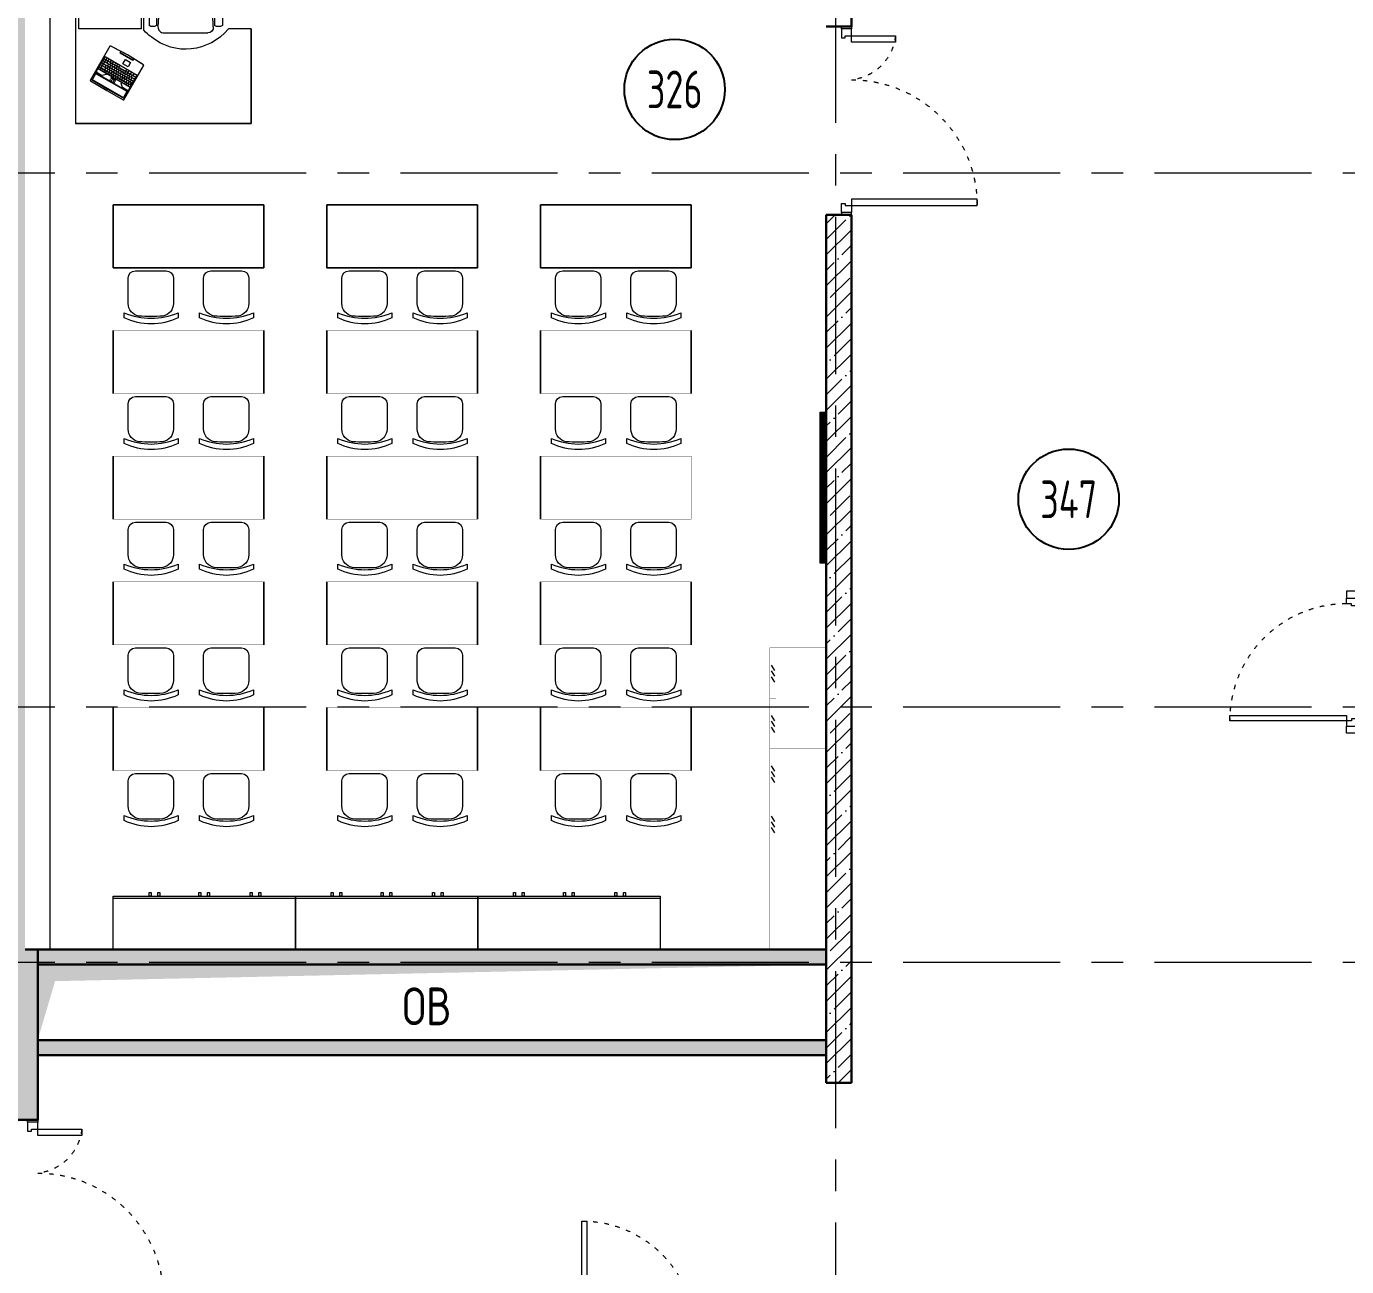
# Model space of a CAD drawing. Header units: millimetres. Extents: x -13407 to 95998, y -2611 to 109495.
# Drawn here: x 6460 to 16965, y 7087 to 16955 of the extents above; entities that cross this region are included whole.
import ezdxf
from ezdxf.enums import TextEntityAlignment as Align

# ---------------------------------------------------------------- set-up
doc = ezdxf.new("R2010")
doc.units = ezdxf.units.MM
doc.linetypes.add('ACAD_ISO03W100', pattern=[30, 12, -18])
doc.linetypes.add('CENTER', pattern=[2, 1.25, -0.25, 0.25, -0.25])
for name, color, linetype, lineweight in [('АР_Двери', 5, 'Continuous', 18), ('АР_Маркер экспликации', 239, 'Continuous', 13), ('АР_Номер помещения', 1, 'Continuous', 25), ('АР_Оси', 193, 'Continuous', 9), ('АР_Перегородки газоблок', 165, 'Continuous', 30), ('АР_Перегородки газоблок_Штрих', 165, 'Continuous', 5), ('АР_Подоконники', 163, 'Continuous', 9), ('АР_Помещения_площадь', 19, 'Continuous', 9), ('АР_Сущ Несущая стена', 202, 'Continuous', 30), ('АР_Штриховка монолит', 250, 'Continuous', 9), ('Спринклеры', 7, 'Continuous', 18), ('ТХ_мебель передв', 250, 'Continuous', 13)]:
    doc.layers.add(name, color=color, linetype=linetype, lineweight=lineweight)
doc.layers.add('АР_Отверстия', color=251, linetype='Continuous')
doc.styles.add('ICOCPEUR', font='isocpeur.ttf')
doc.styles.add('ISOCPEUR', font='isocpeur.ttf', dxfattribs={"width": 0.7})
doc.styles.get("Standard").update_dxf_attribs({"font": 'arial.ttf'})
pattern_1 = [(50, (-58072.46, -55205.68), (215.17805, -18.82564), [22.5, -247.5]), (355, (-58072.46, -55205.68), (-41.6254, 225.65764), [18, -198]), (100.45144, (-58054.53, -55207.25), (173.55265, 206.832), [19.12206, -210.34263]), (46.1842, (-58072.46, -55145.68), (320.1724, -49.6558), [33.75, -371.25]), (96.63564, (-58045.78, -55149.82), (280.3986, 292.2356), [28.6831, -315.5141]), (351.18416, (-58072.46, -55145.68), (280.3986, 292.2356), [27, -297]), (21, (-58042.46, -55160.68), (179.0721, -120.78567), [22.5, -247.5]), (326, (-58042.46, -55160.68), (72.9946, 217.545), [18, -198]), (71.45144, (-58027.54, -55170.75), (252.0667, 96.75935), [19.12206, -210.34263]), (37.5, (-58072.46, -55205.68), (3.647957, 99.868156), [0, -195.6, 0, -201, 0, -198.75]), (7.5, (-58072.46, -55205.68), (78.92086, 118.32351), [0, -114.6, 0, -191.1, 0, -75.75]), (327.5, (-58139.36, -55205.68), (160.14673, -6.76646), [0, -75, 0, -234, 0, -310.5]), (317.5, (-58169.36, -55205.68), (174.95585, 30.0315), [0, -97.5, 0, -155.4, 0, -220.5])]

# ---------------------------------------------------------------- blocks, each defined once
blk = doc.blocks.new('Полуторная_на лестницу')
at = {"color": 253}
for points in [[(75, 80), (75, 1080), (125, 1080), (125, 80)], [(1375, 430), (1375, 80), (1425, 80), (1425, 430)]]:
    blk.add_lwpolyline(points, close=True, dxfattribs=at)
for points in [[(0, 0), (0, 80), (20, 80), (20, 0), (0, 0)], [(20, 80), (20, 0), (90, 0), (90, 30), (75, 30), (75, 80), (20, 80)], [(1480, 80), (1480, 0), (1410, 0), (1410, 30), (1425, 30), (1425, 80), (1480, 80)], [(1500, 0), (1500, 80), (1480, 80), (1480, 0), (1500, 0)]]:
    blk.add_lwpolyline(points, dxfattribs=at)
at = {"color": 253, "linetype": 'ACAD_ISO03W100', "ltscale": 3}
for centre, radius, start, end in [((75, 80), 1000, 0, 90), ((1465, 40), 392, 95.9075, 174.0925)]:
    blk.add_arc(centre, radius, start, end, dxfattribs=at)
blk = doc.blocks.new('*U157')
at = {"color": 253}
blk.add_lwpolyline([(100, 80), (100, 1010), (140, 1010), (140, 80)], close=True, dxfattribs=at)
for points in [[(0, 0), (0, 80), (55, 80), (55, 0), (0, 0)], [(55, 80), (55, 0), (115, 0), (115, 40), (100, 40), (100, 80), (55, 80)], [(1075, 80), (1075, 0), (1015, 0), (1015, 40), (1030, 40), (1030, 80), (1075, 80)], [(1130, 0), (1130, 80), (1075, 80), (1075, 0), (1130, 0)]]:
    blk.add_lwpolyline(points, dxfattribs=at)
at = {"color": 253, "linetype": 'ACAD_ISO03W100', "ltscale": 3}
blk.add_arc((100, 80), 930, 0, 90, dxfattribs=at)
blk = doc.blocks.new('*U236')
at = {"color": 253}
blk.add_lwpolyline([(-100, 80), (-100, 980), (-140, 980), (-140, 80)], close=True, dxfattribs=at)
for points in [[(-1100, 0), (-1100, 80), (-1045, 80), (-1045, 0), (-1100, 0)], [(-1045, 80), (-1045, 0), (-985, 0), (-985, 40), (-1000, 40), (-1000, 80), (-1045, 80)], [(-55, 80), (-55, 0), (-115, 0), (-115, 40), (-100, 40), (-100, 80), (-55, 80)], [(0, 0), (0, 80), (-55, 80), (-55, 0), (0, 0)]]:
    blk.add_lwpolyline(points, dxfattribs=at)
at = {"color": 253, "linetype": 'ACAD_ISO03W100', "ltscale": 3}
blk.add_arc((-100, 80), 900, 90, 180, dxfattribs=at)
blk = doc.blocks.new('*U325')
at = {"layer": 'АР_Номер помещения', "color": 253}
blk.add_circle((-12619, 7432), 400, dxfattribs=at)
at = {"layer": 'АР_Номер помещения', "color": 253, "style": 'ISOCPEUR', "width": 0.7}
blk.add_attdef('НОМЕР_ПОМЕЩЕНИЯ', text='', height=300, dxfattribs=at).set_placement((-12619, 7432), align=Align.MIDDLE_CENTER)
at = {"layer": 'АР_Помещения_площадь', "color": 253, "lineweight": 30, "width": 0.7, "flags": 104}
blk.add_attdef('ИМЯ_ПОМЕЩЕНИЯ', text='', height=100, dxfattribs=at).set_placement((158, 1217), align=Align.MIDDLE_CENTER)
blk = doc.blocks.new('*U359')
at = {"layer": 'АР_Номер помещения', "color": 253}
blk.add_circle((-18270, 7006), 400, dxfattribs=at)
at = {"layer": 'АР_Номер помещения', "color": 253, "style": 'ISOCPEUR', "width": 0.7}
blk.add_attdef('НОМЕР_ПОМЕЩЕНИЯ', text='', height=300, dxfattribs=at).set_placement((-18270, 7006), align=Align.MIDDLE_CENTER)
at = {"layer": 'АР_Помещения_площадь', "color": 253, "lineweight": 30, "width": 0.7, "flags": 104}
blk.add_attdef('ИМЯ_ПОМЕЩЕНИЯ', text='', height=100, dxfattribs=at).set_placement((158, 1217), align=Align.MIDDLE_CENTER)
blk = doc.blocks.new('A$C3da1b1ea')
at = {"color": 253, "lineweight": 0}
blk.add_lwpolyline([(0, 0), (50, 0), (50, -1200), (0, -1200), (0, 0)], dxfattribs=at)
blk = doc.blocks.new('laptop')
at = {"color": 253}
for p, q in [((-150, 325), (-155, 323)), ((-150, 325), (-155, 323)), ((-155, 323), (-155, 10)), ((-155, 323), (-155, 10)), ((0, 326), (-150, 325)), ((0, 326), (-150, 325)), ((150, 325), (0, 326)), ((150, 325), (0, 326)), ((155, 323), (150, 325)), ((155, 323), (150, 325)), ((155, 10), (155, 323)), ((155, 10), (155, 323)), ((-150, 313), (-155, 311)), ((155, 248), (-155, 248)), ((0, 314), (-150, 313)), ((-147, 210), (-147, 234)), ((-143, 309), (-140, 310)), ((-143, 254), (-143, 309)), ((-140, 253), (-143, 254)), ((-140, 310), (140, 310)), ((140, 253), (-140, 253)), ((-137, 244), (-96, 244)), ((-68, 219), (-92, 243)), ((-19, 242), (-21, 242)), ((-21, 242), (-21, 237)), ((-21, 237), (-19, 237)), ((-21, 226), (-21, 220)), ((21, 226), (-21, 226)), ((-21, 220), (21, 220)), ((-19, 237), (-19, 242)), ((-6, 242), (-8, 242)), ((-8, 242), (-8, 237)), ((-8, 237), (-6, 237)), ((-6, 237), (-6, 242)), ((150, 313), (0, 314)), ((8, 242), (6, 242)), ((6, 242), (6, 237)), ((6, 237), (8, 237)), ((8, 237), (8, 242)), ((21, 242), (19, 242)), ((19, 242), (19, 237)), ((19, 237), (21, 237)), ((21, 237), (21, 242)), ((21, 220), (21, 226)), ((68, 219), (92, 243)), ((69, 210), (69, 211)), ((69, 210), (69, 211)), ((96, 244), (137, 244)), ((140, 310), (143, 309)), ((143, 254), (140, 253)), ((143, 309), (143, 254)), ((147, 234), (147, 210)), ((155, 311), (150, 313)), ((-147, 210), (-147, 100)), ((147, 210), (-147, 210)), ((-147, 210), (-72, 210)), ((-130, 194), (-147, 194)), ((147, 192), (-147, 192)), ((147, 173), (-147, 173)), ((147, 155), (-147, 155)), ((147, 137), (-147, 137)), ((147, 118), (-147, 118)), ((-138, 192), (-138, 173)), ((-130, 210), (-130, 194)), ((-129, 173), (-129, 155)), ((-128, 210), (-128, 194)), ((76, 194), (-128, 194)), ((-123, 155), (-123, 137)), ((-123, 118), (-123, 100)), ((-119, 192), (-119, 173)), ((-114, 137), (-114, 118)), ((-111, 210), (-111, 194)), ((-110, 173), (-110, 155)), ((-103, 155), (-103, 137)), ((-99, 192), (-99, 173)), ((-98, 118), (-98, 100)), ((-94, 210), (-94, 194)), ((-94, 137), (-94, 118)), ((-90, 173), (-90, 155)), ((-84, 155), (-84, 137)), ((-80, 192), (-80, 173)), ((-77, 210), (-77, 194)), ((-75, 137), (-75, 118)), ((-74, 118), (-74, 100)), ((-71, 173), (-71, 155)), ((-64, 155), (-64, 137)), ((-60, 210), (-60, 194)), ((-60, 192), (-60, 173)), ((-55, 137), (-55, 118)), ((-55, 118), (-55, 100)), ((-51, 173), (-51, 155)), ((-45, 155), (-45, 137)), ((-43, 210), (-43, 194)), ((-41, 192), (-41, 173)), ((-36, 137), (-36, 118)), ((-32, 173), (-32, 155)), ((-26, 210), (-26, 194)), ((-25, 155), (-25, 137)), ((-21, 192), (-21, 173)), ((-16, 137), (-16, 118)), ((-12, 173), (-12, 155)), ((-9, 210), (-9, 194)), ((-6, 155), (-6, 137)), ((-2, 192), (-2, 173)), ((3, 137), (3, 118)), ((7, 173), (7, 155)), ((8, 210), (8, 194)), ((9, 118), (9, 100)), ((14, 155), (14, 137)), ((18, 192), (18, 173)), ((23, 137), (23, 118)), ((25, 210), (25, 194)), ((27, 173), (27, 155)), ((29, 118), (29, 100)), ((33, 155), (33, 137)), ((37, 192), (37, 173)), ((42, 210), (42, 194)), ((42, 137), (42, 118)), ((46, 173), (46, 155)), ((48, 118), (48, 100)), ((53, 155), (53, 137)), ((57, 192), (57, 173)), ((59, 210), (59, 194)), ((62, 137), (62, 118)), ((66, 173), (66, 155)), ((68, 118), (68, 100)), ((147, 210), (69, 210)), ((72, 155), (72, 137)), ((76, 210), (76, 194)), ((76, 192), (76, 173)), ((79, 210), (79, 194)), ((147, 194), (79, 194)), ((81, 137), (81, 118)), ((85, 173), (85, 155)), ((87, 118), (87, 100)), ((90, 118), (90, 100)), ((92, 155), (92, 137)), ((96, 210), (96, 194)), ((96, 192), (96, 173)), ((105, 173), (105, 155)), ((109, 137), (109, 100)), ((113, 210), (113, 194)), ((129, 192), (129, 100)), ((130, 210), (130, 194)), ((147, 210), (147, 100)), ((-155, 10), (-155, 8)), ((-155, 8), (-152, 5)), ((-152, 5), (-150, 5)), ((-150, 5), (0, 0)), ((147, 100), (-147, 100)), ((-59, 14), (-59, 1)), ((59, 14), (-59, 14)), ((-59, 1), (-59, 14)), ((-59, 14), (59, 14)), ((0, 0), (150, 5)), ((59, 1), (59, 14)), ((59, 14), (59, 1)), ((150, 5), (153, 6)), ((153, 6), (155, 8)), ((155, 8), (155, 10))]:
    blk.add_line(p, q, dxfattribs=at)
blk.add_lwpolyline([(-52, 79), (-4, 79), (-4, 39), (-52, 39)], close=True, dxfattribs=at)
for centre, radius, start, end in [((-137, 234), 10, 90, 180), ((-96, 239), 5, 45, 90), ((-72, 215), 5, 270, 45), ((72, 215), 5, 135, 236.1175), ((96, 239), 5, 90, 135), ((137, 234), 10, 0, 90), ((-150, 10), 5, 180, 266.4167), ((0, 2405), 2405, 266.4167, 273.5833), ((150, 10), 5, 273.5833, 0)]:
    blk.add_arc(centre, radius, start, end, dxfattribs=at)
blk = doc.blocks.new('мваи')
at = {"color": 253}
for points in [[(95699, 222916), (95154, 222916), (95154, 221715), (96551, 221715), (96551, 222466), (96371, 222466)], [(95699, 222456), (95699, 222916)], [(95741, 222641), (95741, 222493)], [(95752, 222694), (95752, 222646)], [(95789, 222694), (95789, 222646)], [(95800, 222641), (95800, 222493)], [(96260, 222641), (96260, 222493)], [(96271, 222694), (96271, 222646)], [(96308, 222694), (96308, 222646)], [(96324, 222641), (96324, 222493)], [(96551, 222466), (96551, 221715), (95154, 221715)]]:
    blk.add_lwpolyline(points, dxfattribs=at)
blk.add_lwpolyline([(95180, 222864), (95678, 222864), (95678, 222466), (95180, 222466)], close=True, dxfattribs=at)
blk.add_lwpolyline([(96250, 222482, 0.127479), (96170, 222789, 0.028308), (95890, 222789, 0.127479), (95810, 222482, 0.416667), (95858, 222435), (96207, 222435)], format="xyb", dxfattribs=at)
for centre, radius, start, end in [((96030, 222190), 667, 75.9812, 104.0188), ((96030, 221982), 829, 78.7648, 101.2352)]:
    blk.add_arc(centre, radius, start, end, dxfattribs=at)
for points in [[(95868, 222795), (95858, 222800), (95852, 222821), (95863, 222832)], [(95863, 222832), (95863, 222837), (95868, 222837), (95868, 222837)], [(96191, 222837), (96202, 222832), (96207, 222816), (96197, 222800)], [(95752, 222694), (95757, 222705), (95768, 222710), (95778, 222705)], [(96197, 222800), (96197, 222800), (96197, 222795), (96191, 222795)], [(96271, 222694), (96276, 222705), (96292, 222710), (96302, 222705)], [(95741, 222641), (95757, 222652), (95778, 222652), (95800, 222641)], [(95778, 222705), (95784, 222699), (95784, 222699), (95789, 222694)], [(96260, 222641), (96281, 222652), (96302, 222652), (96324, 222641)], [(96302, 222705), (96302, 222699), (96308, 222699), (96308, 222694)], [(95757, 222403), (95736, 222419), (95715, 222435), (95699, 222456)], [(95800, 222493), (95778, 222482), (95757, 222482), (95741, 222493)], [(96371, 222466), (96218, 222281), (95942, 222249), (95757, 222403)], [(96250, 222482), (96255, 222456), (96234, 222435), (96207, 222435)], [(96324, 222493), (96302, 222482), (96281, 222482), (96260, 222493)]]:
    blk.add_open_spline(points, degree=3, dxfattribs=at)
at = {"color": 253, "rotation": 150}
blk.add_blockref('laptop', (95567, 222259), dxfattribs=at)
blk = doc.blocks.new('тумба под доской')
at = {"color": 253}
for points in [[(-1451, -426), (0, -426), (0, 0), (-1451, 0)], [(-1165, -453), (-1149, -453), (-1149, -426), (-1165, -426)], [(-1096, -453), (-1080, -453), (-1080, -426), (-1096, -426)], [(-768, -453), (-752, -453), (-752, -426), (-768, -426)], [(-699, -453), (-683, -453), (-683, -426), (-699, -426)], [(-360, -453), (-344, -453), (-344, -426), (-360, -426)], [(-291, -453), (-275, -453), (-275, -426), (-291, -426)]]:
    blk.add_lwpolyline(points, close=True, dxfattribs=at)
blk.add_lwpolyline([(-1451, -410), (0, -410)], dxfattribs=at)
blk = doc.blocks.new('У018')
at = {"layer": 'ТХ_мебель передв', "color": 253, "ltscale": 100, "const_width": 2}
blk.add_lwpolyline([(94750, 82280), (95250, 82280), (95250, 81080), (94750, 81080)], close=True, dxfattribs=at)
blk = doc.blocks.new('Стул парты')
at = {"color": 253}
for points in [[(-95, -360, -0.36493), (-180, -259), (-180, -58, -0.414078), (-122, 0), (122, 0, -0.414078), (180, -58), (180, -259, -0.36493), (95, -360, -0.041656)], [(-212, -334, 0.203875), (217, -334), (217, -374, -0.227009), (-212, -374)]]:
    blk.add_lwpolyline(points, format="xyb", close=True, dxfattribs=at)
blk = doc.blocks.new('У062-2')
at = {"layer": 'ТХ_мебель передв', "color": 253, "ltscale": 100}
for p, q in [((73687, 43374.5), (73729.5, 43402.5)), ((73733, 43374.5), (73775.5, 43402.5)), ((73779, 43374.5), (73821.5, 43402.5)), ((74087, 43374.5), (74129.5, 43402.5)), ((74133, 43374.5), (74175.5, 43402.5)), ((74179, 43374.5), (74221.5, 43402.5))]:
    blk.add_line(p, q, dxfattribs=at)
for points, const_width in [([(73549.5, 43813.5), (74349.5, 43813.5), (74349.5, 43363.5), (73549.5, 43363.5)], 2), ([(73549.5, 43363.5), (74349.5, 43363.5), (74349.5, 43413.5), (73549.5, 43413.5)], 1)]:
    blk.add_lwpolyline(points, close=True, dxfattribs=dict(at, const_width=const_width))
at = {"layer": 'ТХ_мебель передв', "color": 253, "ltscale": 100, "const_width": 1}
blk.add_lwpolyline([(73949.5, 43413.5), (73949.5, 43363.5)], dxfattribs=at)
blk = doc.blocks.new('У051-2')
at = {"layer": 'ТХ_мебель передв', "color": 253, "ltscale": 100}
for points, const_width in [([(73549.5, 44725), (74349.5, 44725), (74349.5, 44275), (73549.5, 44275)], 2), ([(73549.5, 44275), (74349.5, 44275), (74349.5, 44325), (73549.5, 44325)], 1)]:
    blk.add_lwpolyline(points, close=True, dxfattribs=dict(at, const_width=const_width))
at = {"layer": 'ТХ_мебель передв', "color": 253, "ltscale": 100, "const_width": 1}
blk.add_lwpolyline([(73949.5, 44325), (73949.5, 44275)], dxfattribs=at)

msp = doc.modelspace()

# ---------------------------------------------------------------- hatches: boundary and pattern name
at = {"layer": 'АР_Перегородки газоблок_Штрих', "ltscale": 100}
h = msp.add_hatch(dxfattribs=at)
h.set_pattern_fill('AR-CONC', color=253, scale=30)
h.set_pattern_definition(pattern_1)
h.paths.add_polyline_path([(12825.4, 9610), (6550, 9610), (6550, 9490), (12825, 9490.8), (12824.6, 9490)])
h = msp.add_hatch(dxfattribs=at)
h.set_pattern_fill('AR-CONC', color=253, scale=30)
h.set_pattern_definition(pattern_1)
h.paths.add_polyline_path([(12825.4, 8890), (6550, 8890), (6550, 8770), (12825, 8770.8), (12824.6, 8770)])
at = {"layer": 'АР_Штриховка монолит', "ltscale": 100}
h = msp.add_hatch(dxfattribs=at)
h.set_pattern_fill('ANSI35', color=253, scale=700)
h.set_pattern_definition([(45, (-951587.81, 109999.9), (-123.743687, 123.743687), []), (45, (-951464.07, 109999.9), (-123.743687, 123.743687), [218.75, -43.75, 0, -43.75])])
h.paths.add_polyline_path([(6449.9, 27280), (6249.9, 27280), (6249.9, 9610), (-100, 9610), (-100, 9410), (100, 9410), (6250, 9410), (6250, 8256), (6550, 8256), (6550, 9610), (6450, 9610)])
h = msp.add_hatch(dxfattribs=at)
h.set_pattern_fill('ANSI35', color=253, scale=700)
h.set_pattern_definition([(45, (-961377.81, 107109.9), (-123.743687, 123.743687), []), (45, (-961254.07, 107109.9), (-123.743687, 123.743687), [218.75, -43.75, 0, -43.75])])
h.paths.add_polyline_path([(13025, 15455), (12825, 15455), (12825, 8550), (13025, 8550)])
at = {"layer": 'Спринклеры', "ltscale": 100}
h = msp.add_hatch(color=253, dxfattribs=at)
h.paths.add_polyline_path([(4450, 9410), (200, 9410), (201.2, 8975), (325.7, 9312.6)])
edge = h.paths.add_edge_path()
edge.add_line((12825, 9490), (7248.9, 9490))
edge.add_arc((6898.2, 9463.2), 351.8, -15.32511, 4.36279, ccw=False)
edge.add_line((7237.4, 9370.3), (12825, 9490))
edge = h.paths.add_edge_path()
edge.add_line((7248.9, 9490), (6550, 9490))
edge.add_line((6550, 9490), (6550, 8890))
edge.add_line((6550, 8890), (6688.2, 9358.5))
edge.add_line((6688.2, 9358.5), (7237.4, 9370.3))
edge.add_arc((6898.2, 9463.2), 351.8, 344.67489, 364.36279)

# ---------------------------------------------------------------- linework, layer by layer
at = {"layer": 'АР_Оси', "color": 253, "linetype": 'CENTER', "ltscale": 1000}
for p, q in [((12900, -1811.3), (12900, 27571.3)), ((-12563.8, 15790), (71033.4, 15790)), ((-12563.8, 11540), (71033.4, 11540)), ((-12563.8, 9510), (71033.4, 9510))]:
    msp.add_line(p, q, dxfattribs=at)
at = {"layer": 'АР_Перегородки газоблок', "color": 253, "ltscale": 100}
for points in [[(6550, 9610), (12825, 9610)], [(6550, 9490), (12825, 9490)], [(12825, 8890), (6550, 8890)], [(12825, 8770), (6550, 8770)]]:
    msp.add_lwpolyline(points, dxfattribs=at)
at = {"layer": 'АР_Подоконники', "color": 253, "ltscale": 100}
msp.add_line((6650, 9610), (6650, 17935), dxfattribs=at)
at = {"layer": 'АР_Сущ Несущая стена', "color": 253, "ltscale": 100}
for p, q in [((13025, 16955), (13025, 18155)), ((12825, 16955), (13025, 16955)), ((12825, 8550), (12825, 15455)), ((12825, 15455), (13025, 15455)), ((13025, 8550), (13025, 15455)), ((6450, 9610), (6550, 9610)), ((6550, 9610), (6550, 8256)), ((12825, 8550), (13025, 8550)), ((6250, 8256), (6550, 8256))]:
    msp.add_line(p, q, dxfattribs=at)
at = {"layer": 'ТХ_мебель передв', "color": 253}
for p, q in [((7750, 15535.1), (7150, 15535.1)), ((7150, 15535.1), (7150, 15035.1)), ((7150, 15035.1), (7150, 15535.1)), ((7150, 15535.1), (7750, 15535.1)), ((7750, 15535.1), (7150, 15535.1)), ((7150, 15535.1), (7150, 15035.1)), ((7150, 15035.1), (7150, 15535.1)), ((7150, 15535.1), (7750, 15535.1)), ((8350, 15535.1), (7750, 15535.1)), ((8350, 15535.1), (7750, 15535.1)), ((7750, 15535.1), (8350, 15535.1)), ((8350, 15535.1), (7750, 15535.1)), ((8350, 15535.1), (7750, 15535.1)), ((7750, 15535.1), (8350, 15535.1)), ((8350, 15035.1), (8350, 15535.1)), ((8350, 15035.1), (8350, 15535.1)), ((8350, 15535.1), (8350, 15035.1)), ((8350, 15035.1), (8350, 15535.1)), ((8350, 15035.1), (8350, 15535.1)), ((8350, 15535.1), (8350, 15035.1)), ((8850, 15535.1), (8850, 15035.1)), ((8850, 15535.1), (8850, 15035.1)), ((8850, 15035.1), (8850, 15535.1)), ((9450, 15535.1), (8850, 15535.1)), ((9450, 15535.1), (8850, 15535.1)), ((8850, 15535.1), (9450, 15535.1)), ((8850, 15535.1), (8850, 15035.1)), ((8850, 15535.1), (8850, 15035.1)), ((8850, 15035.1), (8850, 15535.1)), ((10050, 15535.1), (9450, 15535.1)), ((10050, 15535.1), (9450, 15535.1)), ((9450, 15535.1), (10050, 15535.1)), ((10050, 15035.1), (10050, 15535.1)), ((10050, 15035.1), (10050, 15535.1)), ((10050, 15535.1), (10050, 15035.1)), ((10050, 15035.1), (10050, 15535.1)), ((10050, 15035.1), (10050, 15535.1)), ((10050, 15535.1), (10050, 15035.1)), ((11150, 15535.1), (10550, 15535.1)), ((10550, 15535.1), (10550, 15035.1)), ((11150, 15535.1), (10550, 15535.1)), ((10550, 15535.1), (10550, 15035.1)), ((10550, 15035.1), (10550, 15535.1)), ((10550, 15535.1), (11150, 15535.1)), ((11150, 15535.1), (10550, 15535.1)), ((10550, 15535.1), (10550, 15035.1)), ((11150, 15535.1), (10550, 15535.1)), ((10550, 15535.1), (10550, 15035.1)), ((10550, 15035.1), (10550, 15535.1)), ((10550, 15535.1), (11150, 15535.1)), ((11750, 15535.1), (11150, 15535.1)), ((11750, 15535.1), (11150, 15535.1)), ((11150, 15535.1), (11750, 15535.1)), ((11750, 15535.1), (11150, 15535.1)), ((11750, 15535.1), (11150, 15535.1)), ((11150, 15535.1), (11750, 15535.1)), ((11750, 15035.1), (11750, 15535.1)), ((11750, 15035.1), (11750, 15535.1)), ((11750, 15535.1), (11750, 15035.1)), ((11750, 15035.1), (11750, 15535.1)), ((11750, 15035.1), (11750, 15535.1)), ((11750, 15535.1), (11750, 15035.1)), ((7150, 15035.1), (7750, 15035.1)), ((7750, 15035.1), (7150, 15035.1)), ((7750, 15035.1), (8350, 15035.1)), ((7750, 15035.1), (8350, 15035.1)), ((8350, 15035.1), (7750, 15035.1)), ((8850, 15035.1), (9450, 15035.1)), ((8850, 15035.1), (9450, 15035.1)), ((9450, 15035.1), (8850, 15035.1)), ((9450, 15035.1), (10050, 15035.1)), ((9450, 15035.1), (10050, 15035.1)), ((10050, 15035.1), (9450, 15035.1)), ((10550, 15035.1), (11150, 15035.1)), ((10550, 15035.1), (11150, 15035.1)), ((11150, 15035.1), (10550, 15035.1)), ((11150, 15035.1), (11750, 15035.1)), ((11150, 15035.1), (11750, 15035.1)), ((11750, 15035.1), (11150, 15035.1)), ((7150, 14535.1), (7150, 14035.1)), ((7150, 14535.1), (7150, 14035.1)), ((7150, 14035.1), (7150, 14535.1)), ((8350, 14035.1), (8350, 14535.1)), ((8350, 14035.1), (8350, 14535.1)), ((8350, 14535.1), (8350, 14035.1)), ((8850, 14535.1), (8850, 14035.1)), ((8850, 14535.1), (8850, 14035.1)), ((8850, 14035.1), (8850, 14535.1)), ((10050, 14035.1), (10050, 14535.1)), ((10050, 14035.1), (10050, 14535.1)), ((10050, 14535.1), (10050, 14035.1)), ((10550, 14535.1), (10550, 14035.1)), ((10550, 14535.1), (10550, 14035.1)), ((10550, 14035.1), (10550, 14535.1)), ((11750, 14035.1), (11750, 14535.1)), ((11750, 14035.1), (11750, 14535.1)), ((11750, 14535.1), (11750, 14035.1)), ((7150, 13535.1), (7150, 13035.1)), ((7150, 13535.1), (7150, 13035.1)), ((7150, 13035.1), (7150, 13535.1)), ((8350, 13035.1), (8350, 13535.1)), ((8350, 13035.1), (8350, 13535.1)), ((8350, 13535.1), (8350, 13035.1)), ((8850, 13535.1), (8850, 13035.1)), ((8850, 13535.1), (8850, 13035.1)), ((8850, 13035.1), (8850, 13535.1)), ((10050, 13035.1), (10050, 13535.1)), ((10050, 13035.1), (10050, 13535.1)), ((10050, 13535.1), (10050, 13035.1)), ((10550, 13535.1), (10550, 13035.1)), ((10550, 13535.1), (10550, 13035.1)), ((10550, 13035.1), (10550, 13535.1)), ((7150, 12535.1), (7150, 12035.1)), ((7150, 12535.1), (7150, 12035.1)), ((7150, 12035.1), (7150, 12535.1)), ((8350, 12035.1), (8350, 12535.1)), ((8350, 12035.1), (8350, 12535.1)), ((8350, 12535.1), (8350, 12035.1)), ((8850, 12535.1), (8850, 12035.1)), ((8850, 12535.1), (8850, 12035.1)), ((8850, 12035.1), (8850, 12535.1)), ((10050, 12035.1), (10050, 12535.1)), ((10050, 12035.1), (10050, 12535.1)), ((10050, 12535.1), (10050, 12035.1)), ((10550, 12535.1), (10550, 12035.1)), ((10550, 12535.1), (10550, 12035.1)), ((10550, 12035.1), (10550, 12535.1)), ((11750, 12035.1), (11750, 12535.1)), ((11750, 12035.1), (11750, 12535.1)), ((11750, 12535.1), (11750, 12035.1)), ((7150, 11535.1), (7150, 11035.1)), ((7150, 11535.1), (7150, 11035.1)), ((7150, 11035.1), (7150, 11535.1)), ((8350, 11035.1), (8350, 11535.1)), ((8350, 11035.1), (8350, 11535.1)), ((8350, 11535.1), (8350, 11035.1)), ((8850, 11535.1), (8850, 11035.1)), ((8850, 11535.1), (8850, 11035.1)), ((8850, 11035.1), (8850, 11535.1)), ((10050, 11035.1), (10050, 11535.1)), ((10050, 11035.1), (10050, 11535.1)), ((10050, 11535.1), (10050, 11035.1)), ((10550, 11535.1), (10550, 11035.1)), ((10550, 11535.1), (10550, 11035.1)), ((10550, 11035.1), (10550, 11535.1)), ((11750, 11035.1), (11750, 11535.1)), ((11750, 11035.1), (11750, 11535.1)), ((11750, 11535.1), (11750, 11035.1))]:
    msp.add_line(p, q, dxfattribs=at)
at = {"layer": 'ТХ_мебель передв', "color": 253, "const_width": 50, "elevation": 0}
msp.add_lwpolyline([(12800, 13885.1), (12800, 12685.1)], dxfattribs=at)

# ---------------------------------------------------------------- block references
at = {"layer": 'АР_Двери', "color": 253, "xscale": -1, "rotation": 270}
for p in [(12945, 15455), (6470, 6756)]:
    msp.add_blockref('Полуторная_на лестницу', p, dxfattribs=at)
at = {"layer": 'АР_Двери', "color": 253, "rotation": 90.00000000000001}
msp.add_blockref('*U157', (17045, 11331.1), dxfattribs=at)
at = {"layer": 'АР_Двери', "color": 253, "xscale": -1}
msp.add_blockref('*U236', (10780, 6470), dxfattribs=at)
at = {"layer": 'АР_Маркер экспликации', "color": 253}
ref = msp.add_blockref('*U325', (24237.2, 9022.1), dxfattribs=at)
ref.add_attrib('НОМЕР_ПОМЕЩЕНИЯ', '326', dxfattribs={"layer": 'АР_Номер помещения', "color": 253, "height": 300, "style": 'ISOCPEUR', "width": 0.7}).set_placement((11618.5, 16453.8), align=Align.MIDDLE_CENTER)
ref = msp.add_blockref('*U359', (33023.5, 6186.5), dxfattribs=at)
ref.add_attrib('НОМЕР_ПОМЕЩЕНИЯ', '347', dxfattribs={"layer": 'АР_Номер помещения', "color": 253, "height": 300, "style": 'ISOCPEUR', "width": 0.7}).set_placement((14753.6, 13192.2), align=Align.MIDDLE_CENTER)
at = {"layer": 'ТХ_мебель передв', "color": 253}
for name, p in [('мваи', (-88303.7, -205531.3)), ('Стул парты', (7450, 15010.1)), ('Стул парты', (8050, 15010.1)), ('Стул парты', (9150, 15010.1)), ('Стул парты', (9750, 15010.1)), ('Стул парты', (10850, 15010.1)), ('Стул парты', (11450, 15010.1)), ('Стул парты', (7450, 14010.1)), ('Стул парты', (8050, 14010.1)), ('Стул парты', (9150, 14010.1)), ('Стул парты', (9750, 14010.1)), ('Стул парты', (10850, 14010.1)), ('Стул парты', (11450, 14010.1)), ('Стул парты', (7450, 13010.1)), ('Стул парты', (8050, 13010.1)), ('Стул парты', (9150, 13010.1)), ('Стул парты', (9750, 13010.1)), ('Стул парты', (10850, 13010.1)), ('Стул парты', (11450, 13010.1)), ('Стул парты', (7450, 12010.1)), ('Стул парты', (8050, 12010.1)), ('Стул парты', (9150, 12010.1)), ('Стул парты', (9750, 12010.1)), ('Стул парты', (10850, 12010.1)), ('Стул парты', (11450, 12010.1)), ('Стул парты', (7450, 11010.1)), ('Стул парты', (8050, 11010.1)), ('Стул парты', (9150, 11010.1)), ('Стул парты', (9750, 11010.1)), ('Стул парты', (10850, 11010.1)), ('Стул парты', (11450, 11010.1))]:
    msp.add_blockref(name, p, dxfattribs=at)
for name, p, rotation in [('У018', (89430.2, -79714.9), 90.0000000000084), ('У018', (91130.2, -79714.9), 90.0000000000084), ('У018', (92830.2, -79714.9), 90.0000000000084), ('У018', (89430.2, -80714.9), 90.0000000000084), ('У018', (91130.2, -80714.9), 90.0000000000084), ('У018', (92830.2, -80714.9), 90.0000000000084), ('У018', (89430.2, -81714.9), 90.0000000000084), ('У018', (91130.2, -81714.9), 90.0000000000084), ('У018', (92830.2, -81714.9), 90.0000000000084), ('У018', (89430.2, -82714.9), 90.0000000000084), ('У018', (91130.2, -82714.9), 90.0000000000084), ('У018', (92830.2, -82714.9), 90.0000000000084), ('У062-2', (-30988.5, 85559.5), 270), ('У018', (89430.2, -83714.9), 90.0000000000084), ('У018', (91130.2, -83714.9), 90.0000000000084), ('У018', (92830.2, -83714.9), 90.0000000000084), ('У062-2', (-30988.5, 84759.5), 270), ('У051-2', (-31900, 83959.5), 270)]:
    msp.add_blockref(name, p, dxfattribs=dict(at, rotation=rotation))
at = {"layer": 'ТХ_мебель передв', "color": 253, "lineweight": 0, "rotation": 180}
msp.add_blockref('A$C3da1b1ea', (12825, 12685.1, 0), dxfattribs=at)
at = {"layer": 'ТХ_мебель передв', "color": 253, "xscale": -1, "rotation": 180}
for p in [(8600.6, 9610), (10051.2, 9610), (11501.8, 9610)]:
    msp.add_blockref('тумба под доской', p, dxfattribs=at)

# ---------------------------------------------------------------- texts
at = {"layer": 'АР_Отверстия', "color": 253, "ltscale": 100, "insert": (9645.8, 9158.2), "char_height": 300, "attachment_point": 5, "line_spacing_factor": 0.7, "style": 'ICOCPEUR'}
msp.add_mtext('\\A1;{\\W0.8;ОВ}', dxfattribs=at)

doc.saveas('drawing.dxf')
